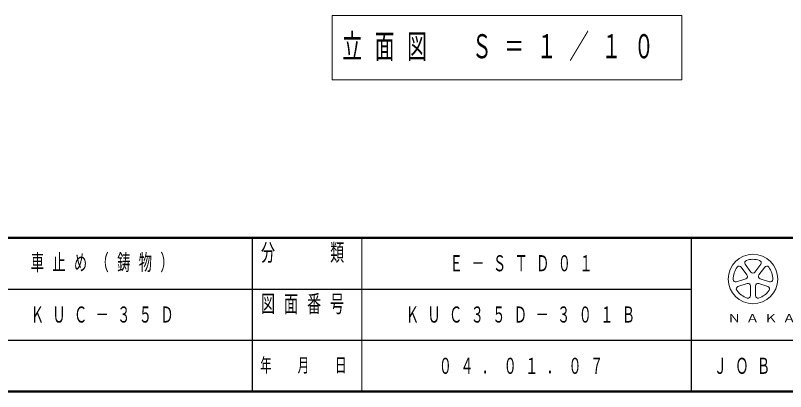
# Model space of a CAD drawing. Units: millimetres on the paper, scale 1:10. Extents: x -365 to 0, y 0 to 257.
# Drawn here: x -162.4 to -57.1, y 0 to 51.4 of the extents above; entities that cross this region are included whole.
import ezdxf

# ---------------------------------------------------------------- set-up
doc = ezdxf.new("R2010")
doc.units = ezdxf.units.MM
doc.layers.add('1_10', color=7, linetype='Continuous', lineweight=13)
doc.layers.add('NAKAMURA図枠', color=7, linetype='Continuous', lineweight=13)
doc.layers.add('99', color=7, linetype='Continuous')
doc.styles.add('ＭＳ ゴシック', font='')
doc.styles.get('ＭＳ ゴシック').set_extended_font_data('MS Gothic')

msp = doc.modelspace()

# ---------------------------------------------------------------- linework, layer by layer
at = {"layer": '1_10'}
for p, q in [((-119.077, 51.353), (-119.077, 42.553)), ((-71.277, 51.353), (-119.077, 51.353)), ((-71.277, 42.553), (-71.277, 51.353)), ((-119.077, 42.553), (-71.277, 42.553))]:
    msp.add_line(p, q, dxfattribs=at)
at = {"layer": 'NAKAMURA図枠', "lineweight": 50}
for p, q in [((-365, 21), (0, 21)), ((-365, 0), (0, 0))]:
    msp.add_line(p, q, dxfattribs=at)
at = {"layer": 'NAKAMURA図枠', "lineweight": 25}
for p, q in [((-130, 21), (-130, 0)), ((-70, 21), (-70, 0)), ((-182.5, 14), (-70, 14)), ((-237.5, 7), (0, 7))]:
    msp.add_line(p, q, dxfattribs=at)
at = {"layer": 'NAKAMURA図枠'}
for p, q in [((-115, 21), (-115, 0)), ((-62.39, 15.917), (-63.175, 16.997)), ((-62.629, 17.393), (-61.844, 16.313)), ((-61.298, 16.313), (-60.513, 17.393)), ((-59.967, 16.997), (-60.752, 15.917)), ((-63.828, 14.985), (-62.559, 15.397)), ((-62.35, 14.755), (-63.62, 14.343)), ((-59.522, 14.343), (-60.792, 14.755)), ((-60.583, 15.397), (-59.313, 14.985)), ((-61.908, 13.099), (-61.908, 14.434)), ((-61.233, 14.434), (-61.233, 13.099))]:
    msp.add_line(p, q, dxfattribs=at)
msp.add_circle((-61.571, 15.363), 3.375, dxfattribs=at)
for centre, radius, start, end in [((-62.356, 17.592), 0.338, 109.39847, 215.99997), ((-61.571, 15.363), 2.7, 70.60155, 109.39847), ((-60.786, 17.592), 0.338, 324, 70.60155), ((-61.571, 15.363), 2.7, 142.60154, 181.39846), ((-63.448, 16.798), 0.338, 35.99999, 142.60154), ((-59.694, 16.798), 0.338, 37.39846, 143.99995), ((-61.571, 15.363), 2.7, 358.60155, 37.39847), ((-62.663, 15.718), 0.338, 287.99998, 35.99999), ((-61.571, 16.512), 0.338, 215.99998, 324), ((-60.479, 15.718), 0.338, 143.99996, 251.99999), ((-63.933, 15.306), 0.338, 181.39848, 287.99997), ((-62.246, 14.434), 0.338, 359.99997, 107.99999), ((-60.896, 14.434), 0.338, 71.99997, 179.99999), ((-59.209, 15.306), 0.338, 252.00001, 358.60156), ((-63.516, 14.022), 0.338, 107.99999, 214.60154), ((-61.571, 15.363), 2.7, 214.60156, 253.39848), ((-61.571, 15.363), 2.7, 286.60155, 325.39847), ((-59.626, 14.022), 0.338, 325.39847, 71.99996), ((-62.246, 13.099), 0.338, 253.39847, 359.99997), ((-60.896, 13.099), 0.338, 179.99999, 286.60154)]:
    msp.add_arc(centre, radius, start, end, dxfattribs=at)

# ---------------------------------------------------------------- texts
at = {"layer": '1_10', "insert": (-117.677, 46.953), "char_height": 3.299, "attachment_point": 4, "style": 'ＭＳ ゴシック'}
msp.add_mtext('\\T1.64;\\W0.6;立面図\u3000Ｓ＝１／１０', dxfattribs=at)
at = {"layer": '99', "char_height": 2.199, "attachment_point": 4, "style": 'ＭＳ ゴシック'}
for s, insert in [('\\T1.64;\\W0.6;車止め（鋳物）', (-160.25, 17.5)), ('\\T1.64;\\W0.6;Ｅ－ＳＴＤ０１', (-103, 17.5)), ('\\T1.64;\\W0.6;ＫＵＣ－３５Ｄ', (-160.25, 10.5)), ('\\T1.64;\\W0.6;ＫＵＣ３５Ｄ－３０１Ｂ', (-109, 10.5)), ('\\T1.64;\\W0.6;０４．０１．０７', (-104.5, 3.5))]:
    msp.add_mtext(s, dxfattribs=dict(at, insert=insert))
at = {"layer": 'NAKAMURA図枠', "style": 'ＭＳ ゴシック'}
for s, insert, char_height, attachment_point in [('\\T1.64;\\W0.6;分\u3000\u3000類', (-122.5, 20.167), 2.346, 2), ('\\T1.64;\\W0.6;図面番号', (-122.5, 13.167), 2.346, 2), ('\\T1.39;\\W1.2;ＮＡＫＡＭＵＲＡ\u3000ＭＦＧ．ＣＯＲＰＯＲＡＴＩＯＮ', (-35, 10), 1.1, 5), ('\\T1.64;\\W0.6;年\u3000月\u3000日', (-122.5, 3.5), 1.906, 5), ('\\T1.64;\\W0.6;ＪＯＢ', (-62.5, 3.5), 2.199, 5)]:
    msp.add_mtext(s, dxfattribs=dict(at, insert=insert, char_height=char_height, attachment_point=attachment_point))

doc.saveas('drawing.dxf')
